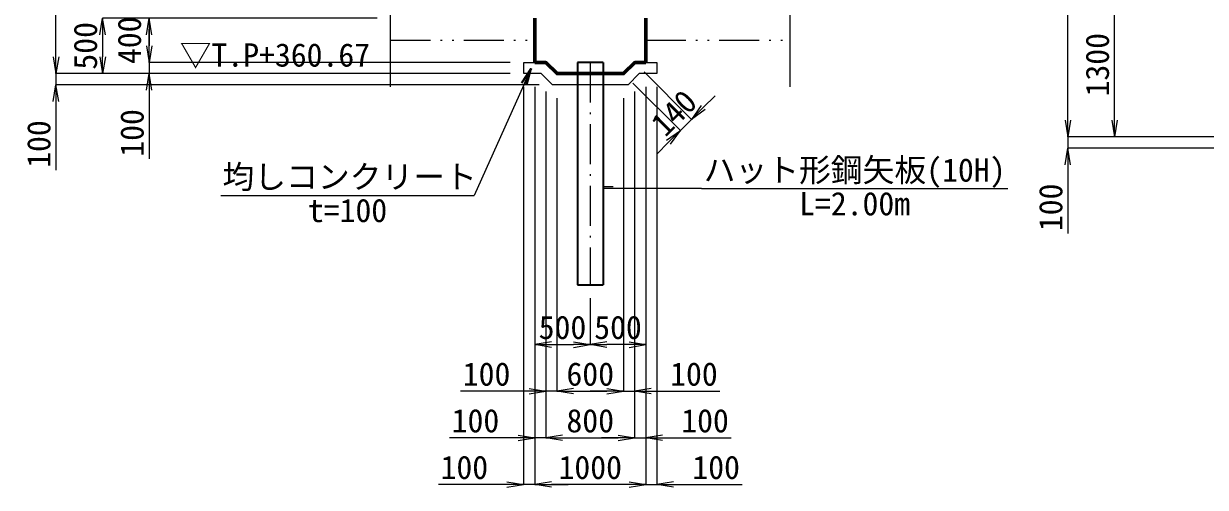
# Model space of a CAD drawing. Header units: millimetres. Extents: x 156724 to 219930, y -98905 to 17820.
# Drawn here: x 187453 to 198098, y -1053 to 3121 of the extents above; entities that cross this region are included whole.
import ezdxf
from ezdxf.enums import TextEntityAlignment as Align

# ---------------------------------------------------------------- set-up
doc = ezdxf.new("R2010")
doc.units = ezdxf.units.MM
doc.header["$LTSCALE"] = 60
doc.header["$PDSIZE"] = 300
doc.linetypes.add('SXF_一点短鎖線', pattern=[9.25, 6, -1.5, 0.25, -1.5])
doc.linetypes.add('SXF_二点短鎖線', pattern=[11, 6, -1.5, 0.25, -1.5, 0.25, -1.5])
doc.layers.get('Defpoints').update_dxf_attribs({"color": 151})
for name, color, linetype, lineweight in [('D-BMK', 2, 'SXF_一点短鎖線', 13), ('D-STR', 1, 'Continuous', 50), ('D-STR-DIM', 7, 'Continuous', 13), ('D-STR-HTXT', 7, 'Continuous', 13), ('D-STR-STR3', 4, 'Continuous', 25), ('D-STR-STR6', 7, 'Continuous', 13), ('D-STR-STR7', 1, 'Continuous', 13), ('D-STR-TXT', 7, 'Continuous', 13)]:
    doc.layers.add(name, color=color, linetype=linetype, lineweight=lineweight)
doc.styles.add('MS ゴシック', font='MS Gothic.ttf')
doc.dimstyles.new('DIM-60-F', dxfattribs={"dimscale": 60, "dimtxt": 3.5, "dimasz": 2.5, "dimexe": 0, "dimexo": 2, "dimgap": 0.8, "dimtad": 1, "dimdec": 0, "dimzin": 0, "dimdsep": 46, "dimtxsty": 'MS ゴシック', "dimblk": 'OPEN', "dimcen": 0.1, "dimaunit": 1, "dimadec": 4, "dimazin": 0, "dimtfac": 1, "dimtdec": 0, "dimtmove": 2, "dimatfit": 3, "dimldrblk": 'OPEN', "dimfxl": 1, "dimtolj": 1, "dimtzin": 0, "dimlwd": -1, "dimlwe": -1, "dimarcsym": 2})

# ---------------------------------------------------------------- blocks, each defined once
blk = doc.blocks.new('_Open')
at = {"color": 0, "linetype": 'ByBlock', "lineweight": -2}
for p, q in [((-1, 0.167), (0, 0)), ((-1, -0.167), (0, 0)), ((0, 0), (-1, 0))]:
    blk.add_line(p, q, dxfattribs=at)
blk = doc.blocks.new('*D538')
at = {"layer": 'D-STR-DIM', "color": 0, "transparency": 16777216}
for p, q in [((192257, 2451), (192257, -188)), ((192857, 2451), (192857, -188)), ((192407, -188), (192707, -188))]:
    blk.add_line(p, q, dxfattribs=at)
at = {"layer": 'Defpoints', "color": 0, "transparency": 16777216}
for p in [(192257, 2571), (192857, 2571), (192857, -188)]:
    blk.add_point(p, dxfattribs=at)
at = {"layer": 'D-STR-DIM', "color": 0, "transparency": 16777216, "xscale": 150, "yscale": 150, "zscale": 150, "rotation": 180}
blk.add_blockref('_Open', (192257, -188), dxfattribs=at)
at = {"layer": 'D-STR-DIM', "color": 0, "transparency": 16777216, "xscale": 150, "yscale": 150, "zscale": 150}
blk.add_blockref('_Open', (192857, -188), dxfattribs=at)
at = {"layer": 'D-STR-DIM', "color": 0, "transparency": 16777216, "insert": (192557, -35), "char_height": 210, "attachment_point": 5, "style": 'MS ゴシック'}
blk.add_mtext('\\A1;600', dxfattribs=at)
blk = doc.blocks.new('*D539')
at = {"layer": 'D-STR-DIM', "color": 0, "transparency": 16777216}
for p, q in [((192157, 2509), (192157, -608)), ((192957, 2509), (192957, -608)), ((192307, -608), (192807, -608))]:
    blk.add_line(p, q, dxfattribs=at)
at = {"layer": 'Defpoints', "color": 0, "transparency": 16777216}
for p in [(192157, 2629), (192957, 2629), (192957, -608)]:
    blk.add_point(p, dxfattribs=at)
at = {"layer": 'D-STR-DIM', "color": 0, "transparency": 16777216, "xscale": 150, "yscale": 150, "zscale": 150, "rotation": 180}
blk.add_blockref('_Open', (192157, -608), dxfattribs=at)
at = {"layer": 'D-STR-DIM', "color": 0, "transparency": 16777216, "xscale": 150, "yscale": 150, "zscale": 150}
blk.add_blockref('_Open', (192957, -608), dxfattribs=at)
at = {"layer": 'D-STR-DIM', "color": 0, "transparency": 16777216, "insert": (192557, -455), "char_height": 210, "attachment_point": 5, "style": 'MS ゴシック'}
blk.add_mtext('\\A1;800', dxfattribs=at)
blk = doc.blocks.new('*D540')
at = {"layer": 'D-STR-DIM', "color": 0, "transparency": 16777216}
for p, q in [((192057, 2551), (192057, -1028)), ((193057, 2551), (193057, -1028)), ((192907, -1028), (192207, -1028))]:
    blk.add_line(p, q, dxfattribs=at)
at = {"layer": 'Defpoints', "color": 0, "transparency": 16777216}
for p in [(192057, 2671), (193057, 2671), (192057, -1028)]:
    blk.add_point(p, dxfattribs=at)
at = {"layer": 'D-STR-DIM', "color": 0, "transparency": 16777216, "xscale": 150, "yscale": 150, "zscale": 150, "rotation": 180}
blk.add_blockref('_Open', (192057, -1028), dxfattribs=at)
at = {"layer": 'D-STR-DIM', "color": 0, "transparency": 16777216, "xscale": 150, "yscale": 150, "zscale": 150}
blk.add_blockref('_Open', (193057, -1028), dxfattribs=at)
at = {"layer": 'D-STR-DIM', "color": 0, "transparency": 16777216, "insert": (192557, -875), "char_height": 210, "attachment_point": 5, "style": 'MS ゴシック'}
blk.add_mtext('\\A1;1000', dxfattribs=at)
blk = doc.blocks.new('*D541')
at = {"layer": 'D-STR-DIM', "color": 0, "transparency": 16777216}
for p, q in [((192857, 2451), (192857, -188)), ((192957, 2509), (192957, -188)), ((192707, -188), (192557, -188)), ((192857, -188), (192957, -188)), ((193107, -188), (193725, -188))]:
    blk.add_line(p, q, dxfattribs=at)
at = {"layer": 'Defpoints', "color": 0, "transparency": 16777216}
for p in [(192857, 2571), (192957, 2629), (192957, -188)]:
    blk.add_point(p, dxfattribs=at)
at = {"layer": 'D-STR-DIM', "color": 0, "transparency": 16777216, "xscale": 150, "yscale": 150, "zscale": 150}
blk.add_blockref('_Open', (192857, -188), dxfattribs=at)
at = {"layer": 'D-STR-DIM', "color": 0, "transparency": 16777216, "xscale": 150, "yscale": 150, "zscale": 150, "rotation": 180}
blk.add_blockref('_Open', (192957, -188), dxfattribs=at)
at = {"layer": 'D-STR-DIM', "color": 0, "transparency": 16777216, "insert": (193491, -35), "char_height": 210, "attachment_point": 5, "style": 'MS ゴシック'}
blk.add_mtext('\\A1;100', dxfattribs=at)
blk = doc.blocks.new('*D542')
at = {"layer": 'D-STR-DIM', "color": 0, "transparency": 16777216}
for p, q in [((192957, 2509), (192957, -608)), ((193057, 2551), (193057, -608)), ((192807, -608), (192657, -608)), ((192957, -608), (193057, -608)), ((193207, -608), (193825, -608))]:
    blk.add_line(p, q, dxfattribs=at)
at = {"layer": 'Defpoints', "color": 0, "transparency": 16777216}
for p in [(193057, 2671), (192957, 2629), (193057, -608)]:
    blk.add_point(p, dxfattribs=at)
at = {"layer": 'D-STR-DIM', "color": 0, "transparency": 16777216, "xscale": 150, "yscale": 150, "zscale": 150}
blk.add_blockref('_Open', (192957, -608), dxfattribs=at)
at = {"layer": 'D-STR-DIM', "color": 0, "transparency": 16777216, "xscale": 150, "yscale": 150, "zscale": 150, "rotation": 180}
blk.add_blockref('_Open', (193057, -608), dxfattribs=at)
at = {"layer": 'D-STR-DIM', "color": 0, "transparency": 16777216, "insert": (193591, -455), "char_height": 210, "attachment_point": 5, "style": 'MS ゴシック'}
blk.add_mtext('\\A1;100', dxfattribs=at)
blk = doc.blocks.new('*D543')
at = {"layer": 'D-STR-DIM', "color": 0, "transparency": 16777216}
for p, q in [((193057, 2551), (193057, -1028)), ((193157, 2551), (193157, -1028)), ((192907, -1028), (192757, -1028)), ((193057, -1028), (193157, -1028)), ((193307, -1028), (193925, -1028))]:
    blk.add_line(p, q, dxfattribs=at)
at = {"layer": 'Defpoints', "color": 0, "transparency": 16777216}
for p in [(193057, 2671), (193157, 2671), (193157, -1028)]:
    blk.add_point(p, dxfattribs=at)
at = {"layer": 'D-STR-DIM', "color": 0, "transparency": 16777216, "xscale": 150, "yscale": 150, "zscale": 150}
blk.add_blockref('_Open', (193057, -1028), dxfattribs=at)
at = {"layer": 'D-STR-DIM', "color": 0, "transparency": 16777216, "xscale": 150, "yscale": 150, "zscale": 150, "rotation": 180}
blk.add_blockref('_Open', (193157, -1028), dxfattribs=at)
at = {"layer": 'D-STR-DIM', "color": 0, "transparency": 16777216, "insert": (193691, -875), "char_height": 210, "attachment_point": 5, "style": 'MS ゴシック'}
blk.add_mtext('\\A1;100', dxfattribs=at)
blk = doc.blocks.new('*D544')
at = {"layer": 'D-STR-DIM', "color": 0, "transparency": 16777216}
for p, q in [((192157, 2509), (192157, -188)), ((192257, 2451), (192257, -188)), ((192007, -188), (191389, -188)), ((192257, -188), (192157, -188)), ((192407, -188), (192557, -188))]:
    blk.add_line(p, q, dxfattribs=at)
at = {"layer": 'Defpoints', "color": 0, "transparency": 16777216}
for p in [(192157, 2629), (192257, 2571), (192157, -188)]:
    blk.add_point(p, dxfattribs=at)
at = {"layer": 'D-STR-DIM', "color": 0, "transparency": 16777216, "xscale": 150, "yscale": 150, "zscale": 150}
blk.add_blockref('_Open', (192157, -188), dxfattribs=at)
at = {"layer": 'D-STR-DIM', "color": 0, "transparency": 16777216, "xscale": 150, "yscale": 150, "zscale": 150, "rotation": 180}
blk.add_blockref('_Open', (192257, -188), dxfattribs=at)
at = {"layer": 'D-STR-DIM', "color": 0, "transparency": 16777216, "insert": (191623, -35), "char_height": 210, "attachment_point": 5, "style": 'MS ゴシック'}
blk.add_mtext('\\A1;100', dxfattribs=at)
blk = doc.blocks.new('*D545')
at = {"layer": 'D-STR-DIM', "color": 0, "transparency": 16777216}
for p, q in [((192057, 2551), (192057, -608)), ((192157, 2509), (192157, -608)), ((191907, -608), (191289, -608)), ((192157, -608), (192057, -608)), ((192307, -608), (192457, -608))]:
    blk.add_line(p, q, dxfattribs=at)
at = {"layer": 'Defpoints', "color": 0, "transparency": 16777216}
for p in [(192057, 2671), (192157, 2629), (192057, -608)]:
    blk.add_point(p, dxfattribs=at)
at = {"layer": 'D-STR-DIM', "color": 0, "transparency": 16777216, "xscale": 150, "yscale": 150, "zscale": 150}
blk.add_blockref('_Open', (192057, -608), dxfattribs=at)
at = {"layer": 'D-STR-DIM', "color": 0, "transparency": 16777216, "xscale": 150, "yscale": 150, "zscale": 150, "rotation": 180}
blk.add_blockref('_Open', (192157, -608), dxfattribs=at)
at = {"layer": 'D-STR-DIM', "color": 0, "transparency": 16777216, "insert": (191523, -455), "char_height": 210, "attachment_point": 5, "style": 'MS ゴシック'}
blk.add_mtext('\\A1;100', dxfattribs=at)
blk = doc.blocks.new('*D546')
at = {"layer": 'D-STR-DIM', "color": 0, "transparency": 16777216}
for p, q in [((191957, 2551), (191957, -1028)), ((192057, 2551), (192057, -1028)), ((191807, -1028), (191189, -1028)), ((192057, -1028), (191957, -1028)), ((192207, -1028), (192357, -1028))]:
    blk.add_line(p, q, dxfattribs=at)
at = {"layer": 'Defpoints', "color": 0, "transparency": 16777216}
for p in [(191957, 2671), (192057, 2671), (191957, -1028)]:
    blk.add_point(p, dxfattribs=at)
at = {"layer": 'D-STR-DIM', "color": 0, "transparency": 16777216, "xscale": 150, "yscale": 150, "zscale": 150}
blk.add_blockref('_Open', (191957, -1028), dxfattribs=at)
at = {"layer": 'D-STR-DIM', "color": 0, "transparency": 16777216, "xscale": 150, "yscale": 150, "zscale": 150, "rotation": 180}
blk.add_blockref('_Open', (192057, -1028), dxfattribs=at)
at = {"layer": 'D-STR-DIM', "color": 0, "transparency": 16777216, "insert": (191423, -875), "char_height": 210, "attachment_point": 5, "style": 'MS ゴシック'}
blk.add_mtext('\\A1;100', dxfattribs=at)
blk = doc.blocks.new('*D547')
at = {"layer": 'D-STR-DIM', "color": 0, "transparency": 16777216}
for p, q in [((192057, 2551), (192057, 232)), ((192557, 651), (192557, 232)), ((192207, 232), (192407, 232))]:
    blk.add_line(p, q, dxfattribs=at)
at = {"layer": 'Defpoints', "color": 0, "transparency": 16777216}
for p in [(192057, 2671), (192557, 771), (192557, 232)]:
    blk.add_point(p, dxfattribs=at)
at = {"layer": 'D-STR-DIM', "color": 0, "transparency": 16777216, "xscale": 150, "yscale": 150, "zscale": 150, "rotation": 180}
blk.add_blockref('_Open', (192057, 232), dxfattribs=at)
at = {"layer": 'D-STR-DIM', "color": 0, "transparency": 16777216, "xscale": 150, "yscale": 150, "zscale": 150}
blk.add_blockref('_Open', (192557, 232), dxfattribs=at)
at = {"layer": 'D-STR-DIM', "color": 0, "transparency": 16777216, "insert": (192307, 385), "char_height": 210, "attachment_point": 5, "style": 'MS ゴシック'}
blk.add_mtext('\\A1;500', dxfattribs=at)
blk = doc.blocks.new('*D548')
at = {"layer": 'D-STR-DIM', "color": 0, "transparency": 16777216}
for p, q in [((193057, 2551), (193057, 232)), ((192557, 651), (192557, 232)), ((192907, 232), (192707, 232))]:
    blk.add_line(p, q, dxfattribs=at)
at = {"layer": 'Defpoints', "color": 0, "transparency": 16777216}
for p in [(193057, 2671), (192557, 771), (192557, 232)]:
    blk.add_point(p, dxfattribs=at)
at = {"layer": 'D-STR-DIM', "color": 0, "transparency": 16777216, "xscale": 150, "yscale": 150, "zscale": 150, "rotation": 180}
blk.add_blockref('_Open', (192557, 232), dxfattribs=at)
at = {"layer": 'D-STR-DIM', "color": 0, "transparency": 16777216, "xscale": 150, "yscale": 150, "zscale": 150}
blk.add_blockref('_Open', (193057, 232), dxfattribs=at)
at = {"layer": 'D-STR-DIM', "color": 0, "transparency": 16777216, "insert": (192807, 385), "char_height": 210, "attachment_point": 5, "style": 'MS ゴシック'}
blk.add_mtext('\\A1;500', dxfattribs=at)
blk = doc.blocks.new('*D555')
at = {"layer": 'D-STR-DIM', "color": 0, "transparency": 16777216}
for p, q in [((190637, 3171), (188164, 3171)), ((188164, 3021), (188164, 2821)), ((191837, 2671), (188164, 2671))]:
    blk.add_line(p, q, dxfattribs=at)
at = {"layer": 'Defpoints', "color": 0, "transparency": 16777216}
for p in [(190757, 3171), (188164, 2671), (191957, 2671)]:
    blk.add_point(p, dxfattribs=at)
at = {"layer": 'D-STR-DIM', "color": 0, "transparency": 16777216, "xscale": 150, "yscale": 150, "zscale": 150}
for p, rotation in [((188164, 3171), 90), ((188164, 2671), 270)]:
    blk.add_blockref('_Open', p, dxfattribs=dict(at, rotation=rotation))
at = {"layer": 'D-STR-DIM', "color": 0, "transparency": 16777216, "insert": (188011, 2921), "char_height": 210, "attachment_point": 5, "rotation": 90, "style": 'MS ゴシック'}
blk.add_mtext('\\A1;500', dxfattribs=at)
blk = doc.blocks.new('*D556')
at = {"layer": 'D-STR-DIM', "color": 0, "transparency": 16777216}
for p, q in [((187744, 2821), (187744, 2971)), ((191837, 2671), (187744, 2671)), ((187744, 2671), (187744, 2571)), ((192096, 2571), (187744, 2571)), ((187744, 2421), (187744, 1803))]:
    blk.add_line(p, q, dxfattribs=at)
at = {"layer": 'Defpoints', "color": 0, "transparency": 16777216}
for p in [(191957, 2671), (187744, 2571), (192216, 2571)]:
    blk.add_point(p, dxfattribs=at)
at = {"layer": 'D-STR-DIM', "color": 0, "transparency": 16777216, "xscale": 150, "yscale": 150, "zscale": 150}
for p, rotation in [((187744, 2671), 270), ((187744, 2571), 90)]:
    blk.add_blockref('_Open', p, dxfattribs=dict(at, rotation=rotation))
at = {"layer": 'D-STR-DIM', "color": 0, "transparency": 16777216, "insert": (187591, 2037), "char_height": 210, "attachment_point": 5, "rotation": 90, "style": 'MS ゴシック'}
blk.add_mtext('\\A1;100', dxfattribs=at)
blk = doc.blocks.new('*D557')
at = {"layer": 'D-STR-DIM', "color": 0, "transparency": 16777216}
for p, q in [((192137, 6601), (187744, 6601)), ((187744, 2821), (187744, 6451)), ((191837, 2671), (187744, 2671))]:
    blk.add_line(p, q, dxfattribs=at)
at = {"layer": 'Defpoints', "color": 0, "transparency": 16777216}
for p in [(187744, 6601), (192257, 6601), (191957, 2671)]:
    blk.add_point(p, dxfattribs=at)
at = {"layer": 'D-STR-DIM', "color": 0, "transparency": 16777216, "xscale": 150, "yscale": 150, "zscale": 150}
for p, rotation in [((187744, 6601), 90), ((187744, 2671), 270)]:
    blk.add_blockref('_Open', p, dxfattribs=dict(at, rotation=rotation))
at = {"layer": 'D-STR-DIM', "color": 0, "transparency": 16777216, "insert": (187591, 4636), "char_height": 210, "attachment_point": 5, "rotation": 90, "style": 'MS ゴシック'}
blk.add_mtext('\\A1;3930', dxfattribs=at)
blk = doc.blocks.new('*D558')
at = {"layer": 'D-STR-DIM', "color": 0, "transparency": 16777216}
for p, q in [((190637, 3171), (188584, 3171)), ((188584, 3021), (188584, 2921)), ((191837, 2771), (188584, 2771))]:
    blk.add_line(p, q, dxfattribs=at)
at = {"layer": 'Defpoints', "color": 0, "transparency": 16777216}
for p in [(190757, 3171), (188584, 2771), (191957, 2771)]:
    blk.add_point(p, dxfattribs=at)
at = {"layer": 'D-STR-DIM', "color": 0, "transparency": 16777216, "xscale": 150, "yscale": 150, "zscale": 150}
for p, rotation in [((188584, 3171), 90), ((188584, 2771), 270)]:
    blk.add_blockref('_Open', p, dxfattribs=dict(at, rotation=rotation))
at = {"layer": 'D-STR-DIM', "color": 0, "transparency": 16777216, "insert": (188407, 2971), "char_height": 210, "attachment_point": 5, "rotation": 90, "style": 'MS ゴシック'}
blk.add_mtext('\\A1;400', dxfattribs=at)
blk = doc.blocks.new('*D559')
at = {"layer": 'D-STR-DIM', "color": 0, "transparency": 16777216}
for p, q in [((188584, 2921), (188584, 3071)), ((191837, 2771), (188584, 2771)), ((188584, 2771), (188584, 2671)), ((191837, 2671), (188584, 2671)), ((188584, 2521), (188584, 1903))]:
    blk.add_line(p, q, dxfattribs=at)
at = {"layer": 'Defpoints', "color": 0, "transparency": 16777216}
for p in [(191957, 2771), (188584, 2671), (191957, 2671)]:
    blk.add_point(p, dxfattribs=at)
at = {"layer": 'D-STR-DIM', "color": 0, "transparency": 16777216, "xscale": 150, "yscale": 150, "zscale": 150}
for p, rotation in [((188584, 2771), 270), ((188584, 2671), 90)]:
    blk.add_blockref('_Open', p, dxfattribs=dict(at, rotation=rotation))
at = {"layer": 'D-STR-DIM', "color": 0, "transparency": 16777216, "insert": (188431, 2137), "char_height": 210, "attachment_point": 5, "rotation": 90, "style": 'MS ゴシック'}
blk.add_mtext('\\A1;100', dxfattribs=at)
blk = doc.blocks.new('*D519')
at = {"layer": 'D-STR-DIM', "color": 0, "transparency": 16777216}
for p, q in [((200551, 3401), (197279, 3401)), ((197279, 2251), (197279, 3251)), ((201951, 2101), (197279, 2101))]:
    blk.add_line(p, q, dxfattribs=at)
at = {"layer": 'Defpoints', "color": 0, "transparency": 16777216}
for p in [(197279, 3401), (200671, 3401), (202071, 2101)]:
    blk.add_point(p, dxfattribs=at)
at = {"layer": 'D-STR-DIM', "color": 0, "transparency": 16777216, "xscale": 150, "yscale": 150, "zscale": 150}
for p, rotation in [((197279, 3401), 90), ((197279, 2101), 270)]:
    blk.add_blockref('_Open', p, dxfattribs=dict(at, rotation=rotation))
at = {"layer": 'D-STR-DIM', "color": 0, "transparency": 16777216, "insert": (197126, 2751), "char_height": 210, "attachment_point": 5, "rotation": 90, "style": 'MS ゴシック'}
blk.add_mtext('\\A1;1300', dxfattribs=at)
blk = doc.blocks.new('*D520')
at = {"layer": 'D-STR-DIM', "color": 0, "transparency": 16777216}
for p, q in [((202051, 6001), (196859, 6001)), ((196859, 2251), (196859, 5851)), ((201951, 2101), (196859, 2101))]:
    blk.add_line(p, q, dxfattribs=at)
at = {"layer": 'Defpoints', "color": 0, "transparency": 16777216}
for p in [(196859, 6001), (202171, 6001), (202071, 2101)]:
    blk.add_point(p, dxfattribs=at)
at = {"layer": 'D-STR-DIM', "color": 0, "transparency": 16777216, "xscale": 150, "yscale": 150, "zscale": 150}
for p, rotation in [((196859, 6001), 90), ((196859, 2101), 270)]:
    blk.add_blockref('_Open', p, dxfattribs=dict(at, rotation=rotation))
at = {"layer": 'D-STR-DIM', "color": 0, "transparency": 16777216, "insert": (196706, 4051), "char_height": 210, "attachment_point": 5, "rotation": 90, "style": 'MS ゴシック'}
blk.add_mtext('\\A1;3900', dxfattribs=at)
blk = doc.blocks.new('*D521')
at = {"layer": 'D-STR-DIM', "color": 0, "transparency": 16777216}
for p, q in [((196859, 2251), (196859, 2401)), ((201951, 2101), (196859, 2101)), ((196859, 2101), (196859, 2001)), ((201951, 2001), (196859, 2001)), ((196859, 1851), (196859, 1233))]:
    blk.add_line(p, q, dxfattribs=at)
at = {"layer": 'Defpoints', "color": 0, "transparency": 16777216}
for p in [(202071, 2101), (196859, 2001), (202071, 2001)]:
    blk.add_point(p, dxfattribs=at)
at = {"layer": 'D-STR-DIM', "color": 0, "transparency": 16777216, "xscale": 150, "yscale": 150, "zscale": 150}
for p, rotation in [((196859, 2101), 270), ((196859, 2001), 90)]:
    blk.add_blockref('_Open', p, dxfattribs=dict(at, rotation=rotation))
at = {"layer": 'D-STR-DIM', "color": 0, "transparency": 16777216, "insert": (196706, 1467), "char_height": 210, "attachment_point": 5, "rotation": 90, "style": 'MS ゴシック'}
blk.add_mtext('\\A1;100', dxfattribs=at)
blk = doc.blocks.new('*D673')
at = {"layer": 'D-STR-DIM', "color": 0, "transparency": 16777216}
for p, q in [((193042, 2686), (193469, 2259)), ((192942, 2586), (193369, 2159)), ((193575, 2365), (193681, 2471)), ((193369, 2159), (193469, 2259)), ((193263, 2053), (193157, 1947))]:
    blk.add_line(p, q, dxfattribs=at)
at = {"layer": 'Defpoints', "color": 0, "transparency": 16777216}
for p in [(192957, 2771), (192857, 2671), (193469, 2259)]:
    blk.add_point(p, dxfattribs=at)
at = {"layer": 'D-STR-DIM', "color": 0, "transparency": 16777216, "xscale": 150, "yscale": 150, "zscale": 150}
for p, rotation in [((193469, 2259), 225), ((193369, 2159), 45)]:
    blk.add_blockref('_Open', p, dxfattribs=dict(at, rotation=rotation))
at = {"layer": 'D-STR-DIM', "color": 0, "transparency": 16777216, "insert": (193311, 2317), "char_height": 210, "attachment_point": 5, "rotation": 45, "style": 'MS ゴシック'}
blk.add_mtext('\\A1;140', dxfattribs=at)

msp = doc.modelspace()

# ---------------------------------------------------------------- linework, layer by layer
at = {"layer": 'D-BMK'}
msp.add_line((192557.5, 2770.7), (192557.5, 770.7), dxfattribs=at)
at = {"layer": 'D-STR'}
for p, q in [((192057.5, 3170.7), (192057.5, 2770.7)), ((193057.5, 3170.7), (193057.5, 2770.7))]:
    msp.add_line(p, q, dxfattribs=at)
msp.add_lwpolyline([(192057.5, 2770.7), (192157.5, 2770.7), (192257.5, 2670.7), (192857.5, 2670.7), (192957.5, 2770.7), (193057.5, 2770.7)], dxfattribs=at)
at = {"layer": 'D-STR-HTXT'}
for p, q in [((192672.5, 1653.3), (192762.5, 1653.3)), ((193558.2, 1635.3), (192672.5, 1635.3)), ((193558.2, 1635.3), (196318.2, 1635.3)), ((189230.7, 1574.4), (191510.7, 1574.4))]:
    msp.add_line(p, q, dxfattribs=at)
at = {"layer": 'D-STR-STR3'}
for p, q in [((192442.5, 2770.7), (192442.5, 770.7)), ((192672.5, 2770.7), (192442.5, 2770.7)), ((192672.5, 2770.7), (192672.5, 770.7)), ((192442.5, 770.7), (192672.5, 770.7))]:
    msp.add_line(p, q, dxfattribs=at)
at = {"layer": 'D-STR-STR6'}
for p, q in [((190757.5, 2550.7), (190757.5, 3747.3)), ((194357.5, 2550.7), (194357.5, 3747.3))]:
    msp.add_line(p, q, dxfattribs=at)
at = {"layer": 'D-STR-STR6', "linetype": 'SXF_二点短鎖線'}
for p, q in [((190757.5, 2970.7), (192057.5, 2970.7)), ((193057.5, 2970.7), (194357.5, 2970.7))]:
    msp.add_line(p, q, dxfattribs=at)
at = {"layer": 'D-STR-STR7'}
msp.add_lwpolyline([(193057.5, 2770.7), (193157.5, 2770.7), (193157.5, 2670.7), (192998.9, 2670.7), (192898.9, 2570.7), (192216, 2570.7), (192116, 2670.7), (191957.5, 2670.7), (191957.5, 2770.7), (192057.5, 2770.7)], dxfattribs=at)

# ---------------------------------------------------------------- texts
at = {"layer": 'D-STR-TXT', "style": 'MS ゴシック'}
for s, p in [('▽T.P+360.67', (189716.3, 2670.7)), ('ハット形鋼矢板(10H)', (194938.2, 1635.3)), ('均しコンクリート', (190389.9, 1574.4))]:
    msp.add_text(s, height=210, dxfattribs=at).set_placement(p, align=Align.BOTTOM_CENTER)
for s, p in [('L=2.00m', (194938.2, 1605.3)), ('t=100', (190370.7, 1544.4))]:
    msp.add_text(s, height=210, dxfattribs=at).set_placement(p, align=Align.TOP_CENTER)

# ---------------------------------------------------------------- dimensions: what is measured, and where the dimension line sits
at = {"layer": 'D-STR-DIM'}
for base, p1, p2, angle, override, picture, middle in [((187743.9, 6600.7), (191957.5, 2670.7), (192257.5, 6600.7), 90, {"dimtmove": 1}, '*D557', (187590.9, 4635.7)), ((188583.9, 2670.7), (191957.5, 2770.7), (191957.5, 2670.7), 90, {"dimtmove": 0}, '*D559', (188430.9, 2136.7)), ((191957.5, -1028.4), (192057.5, 2670.7), (191957.5, 2670.7), 180, {"dimtmove": 0}, '*D546', (191423.4, -875.4)), ((192057.5, -608.4), (192157.5, 2629.3), (192057.5, 2670.7), 180, {"dimtmove": 0}, '*D545', (191523.4, -455.4)), ((192157.5, -188.4), (192257.5, 2570.7), (192157.5, 2629.3), 180, {"dimtmove": 0}, '*D544', (191623.4, -35.4))]:
    dim = msp.add_linear_dim(base=base, p1=p1, p2=p2, angle=angle, dimstyle='DIM-60-F', override=override, dxfattribs=at)
    dim.commit()
    dim.dimension.update_dxf_attribs({"geometry": picture, "text_midpoint": middle})
for base, p1, p2, angle, picture, middle in [((196858.9, 6000.7), (202070.8, 2100.7), (202170.8, 6000.7), 90, '*D520', (196705.9, 4050.7)), ((197278.9, 3400.7), (202070.8, 2100.7), (200670.8, 3400.7), 90, '*D519', (197125.9, 2750.7)), ((188583.9, 2770.7), (190757.5, 3170.7), (191957.5, 2770.7), 90, '*D558', (188406.9, 2970.7)), ((188163.9, 2670.7), (190757.5, 3170.7), (191957.5, 2670.7), 90, '*D555', (188010.9, 2920.7)), ((192557.5, 231.6), (193057.5, 2670.7), (192557.5, 770.7), 180, '*D548', (192807.5, 384.6))]:
    dim = msp.add_linear_dim(base=base, p1=p1, p2=p2, angle=angle, dimstyle='DIM-60-F', dxfattribs=at)
    dim.commit()
    dim.dimension.update_dxf_attribs({"geometry": picture, "text_midpoint": middle})
for base, p1, p2, picture, middle in [((187743.9, 2570.7), (191957.5, 2670.7), (192216, 2570.7), '*D556', (187743.9, 2036.7)), ((196858.9, 2000.7), (202070.8, 2100.7), (202070.8, 2000.7), '*D521', (196858.9, 1466.7))]:
    dim = msp.add_linear_dim(base=base, p1=p1, p2=p2, angle=90, dimstyle='DIM-60-F', override={"dimtmove": 0}, dxfattribs=at)
    dim.commit()
    dim.dimension.update_dxf_attribs({"geometry": picture, "text_midpoint": middle, "dimtype": 160})
dim = msp.add_aligned_dim(p1=(192857.5, 2670.7), p2=(192957.5, 2770.7), distance=-723.7, dimstyle='DIM-60-F', override={"dimrnd": 10, "dimtix": 1}, dxfattribs=at)
dim.commit()
dim.dimension.update_dxf_attribs({"geometry": '*D673', "text_midpoint": (193311, 2317.2)})
for base, p1, p2, picture, middle in [((192057.5, -1028.4), (193057.5, 2670.7), (192057.5, 2670.7), '*D540', (192557.5, -875.4)), ((192557.5, 231.6), (192057.5, 2670.7), (192557.5, 770.7), '*D547', (192307.5, 384.6)), ((192957.5, -608.4), (192157.5, 2629.3), (192957.5, 2629.3), '*D539', (192557.5, -455.4)), ((192857.5, -188.4), (192257.5, 2570.7), (192857.5, 2570.7), '*D538', (192557.5, -35.4))]:
    dim = msp.add_linear_dim(base=base, p1=p1, p2=p2, dimstyle='DIM-60-F', dxfattribs=at)
    dim.commit()
    dim.dimension.update_dxf_attribs({"geometry": picture, "text_midpoint": middle})
for base, p1, p2, picture, middle in [((193057.5, -608.4), (192957.5, 2629.3), (193057.5, 2670.7), '*D542', (193591.5, -455.4)), ((193157.5, -1028.4), (193057.5, 2670.7), (193157.5, 2670.7), '*D543', (193691.5, -875.4)), ((192957.5, -188.4), (192857.5, 2570.7), (192957.5, 2629.3), '*D541', (193491.5, -35.4))]:
    dim = msp.add_linear_dim(base=base, p1=p1, p2=p2, dimstyle='DIM-60-F', override={"dimtmove": 0}, dxfattribs=at)
    dim.commit()
    dim.dimension.update_dxf_attribs({"geometry": picture, "text_midpoint": middle})

# ---------------------------------------------------------------- leaders
at = {"layer": 'D-STR-HTXT'}
msp.add_leader([(192025.1, 2715.7), (191510.7, 1574.4)], dimstyle='DIM-60-F', override={"dimtad": 0}, dxfattribs=at)

doc.saveas('drawing.dxf')
